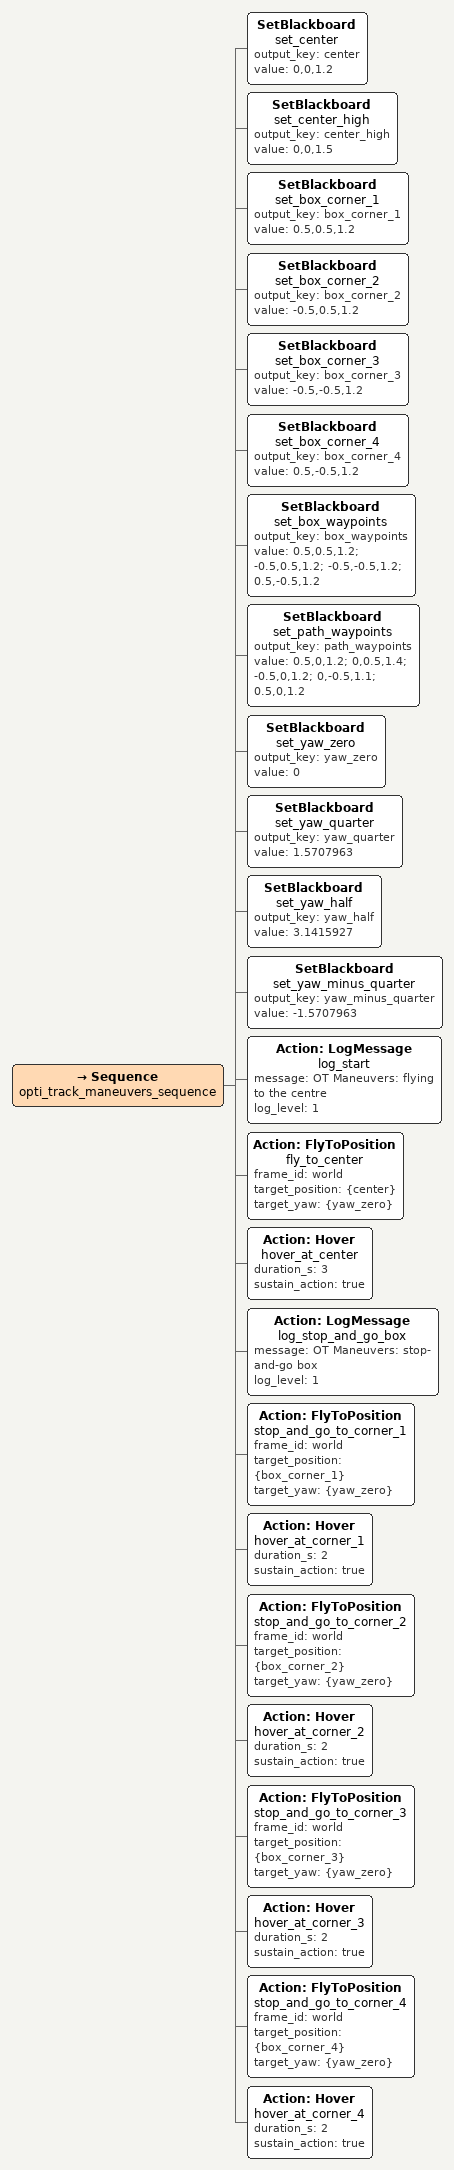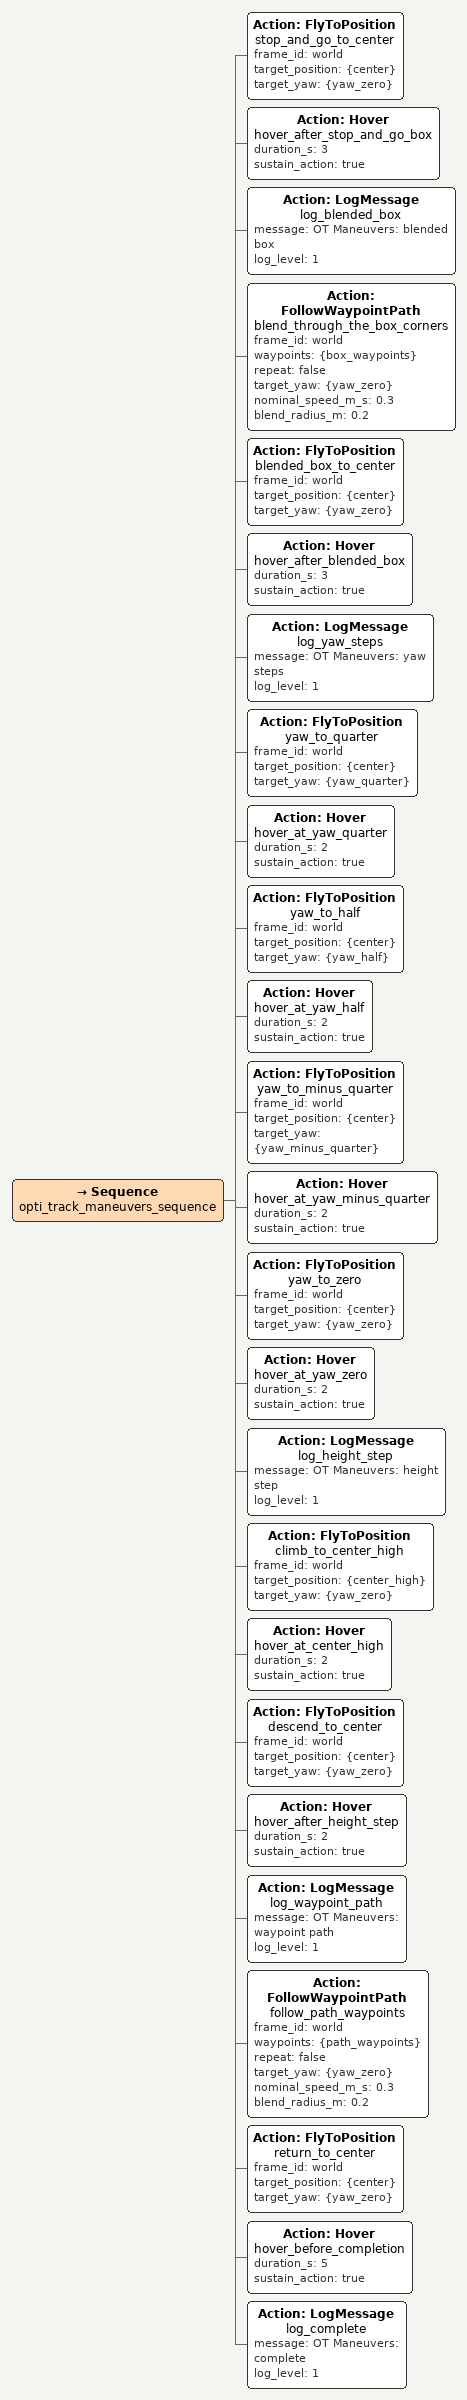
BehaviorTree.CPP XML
<Sequence name="opti_track_maneuvers_sequence">

    <!-- Geometry: positions "x,y,z" in the world frame (metres),
         yaw in radians. Adapt to the cage here. -->
    <SetBlackboard name="set_center" output_key="center" value="0,0,1.2"/>
    <SetBlackboard name="set_center_high" output_key="center_high" value="0,0,1.5"/>
    <SetBlackboard name="set_box_corner_1" output_key="box_corner_1" value="0.5,0.5,1.2"/>
    <SetBlackboard name="set_box_corner_2" output_key="box_corner_2" value="-0.5,0.5,1.2"/>
    <SetBlackboard name="set_box_corner_3" output_key="box_corner_3" value="-0.5,-0.5,1.2"/>
    <SetBlackboard name="set_box_corner_4" output_key="box_corner_4" value="0.5,-0.5,1.2"/>
    <SetBlackboard name="set_box_waypoints" output_key="box_waypoints" value="0.5,0.5,1.2; -0.5,0.5,1.2; -0.5,-0.5,1.2; 0.5,-0.5,1.2"/>
    <SetBlackboard name="set_path_waypoints" output_key="path_waypoints" value="0.5,0,1.2; 0,0.5,1.4; -0.5,0,1.2; 0,-0.5,1.1; 0.5,0,1.2"/>
    <SetBlackboard name="set_yaw_zero" output_key="yaw_zero" value="0"/>
    <SetBlackboard name="set_yaw_quarter" output_key="yaw_quarter" value="1.5707963"/>
    <SetBlackboard name="set_yaw_half" output_key="yaw_half" value="3.1415927"/>
    <SetBlackboard name="set_yaw_minus_quarter" output_key="yaw_minus_quarter" value="-1.5707963"/>

    <Action ID="LogMessage" name="log_start" message="OT Maneuvers: flying to the centre" log_level="1"/>

    <!-- 1. Centre -->
    <Action ID="FlyToPosition" name="fly_to_center" frame_id="world" target_position="{center}" target_yaw="{yaw_zero}"/>
    <Action ID="Hover" name="hover_at_center" duration_s="3" sustain_action="true"/>

    <!-- 2. Stop-and-go box -->
    <Action ID="LogMessage" name="log_stop_and_go_box" message="OT Maneuvers: stop-and-go box" log_level="1"/>
    <Action ID="FlyToPosition" name="stop_and_go_to_corner_1" frame_id="world" target_position="{box_corner_1}" target_yaw="{yaw_zero}"/>
    <Action ID="Hover" name="hover_at_corner_1" duration_s="2" sustain_action="true"/>
    <Action ID="FlyToPosition" name="stop_and_go_to_corner_2" frame_id="world" target_position="{box_corner_2}" target_yaw="{yaw_zero}"/>
    <Action ID="Hover" name="hover_at_corner_2" duration_s="2" sustain_action="true"/>
    <Action ID="FlyToPosition" name="stop_and_go_to_corner_3" frame_id="world" target_position="{box_corner_3}" target_yaw="{yaw_zero}"/>
    <Action ID="Hover" name="hover_at_corner_3" duration_s="2" sustain_action="true"/>
    <Action ID="FlyToPosition" name="stop_and_go_to_corner_4" frame_id="world" target_position="{box_corner_4}" target_yaw="{yaw_zero}"/>
    <Action ID="Hover" name="hover_at_corner_4" duration_s="2" sustain_action="true"/>

</Sequence>

<Sequence name="opti_track_maneuvers_sequence">

    <Action ID="FlyToPosition" name="stop_and_go_to_center" frame_id="world" target_position="{center}" target_yaw="{yaw_zero}"/>
    <Action ID="Hover" name="hover_after_stop_and_go_box" duration_s="3" sustain_action="true"/>

    <!-- 3. Blended box: one waypoint path through the corners, blended
         at corners 1 to 3 and stopping at corner 4 -->
    <Action ID="LogMessage" name="log_blended_box" message="OT Maneuvers: blended box" log_level="1"/>
    <Action ID="FollowWaypointPath" name="blend_through_the_box_corners" frame_id="world" waypoints="{box_waypoints}" repeat="false" target_yaw="{yaw_zero}" nominal_speed_m_s="0.3" blend_radius_m="0.2"/>
    <Action ID="FlyToPosition" name="blended_box_to_center" frame_id="world" target_position="{center}" target_yaw="{yaw_zero}"/>
    <Action ID="Hover" name="hover_after_blended_box" duration_s="3" sustain_action="true"/>

    <!-- 4. Yaw steps in place -->
    <Action ID="LogMessage" name="log_yaw_steps" message="OT Maneuvers: yaw steps" log_level="1"/>
    <Action ID="FlyToPosition" name="yaw_to_quarter" frame_id="world" target_position="{center}" target_yaw="{yaw_quarter}"/>
    <Action ID="Hover" name="hover_at_yaw_quarter" duration_s="2" sustain_action="true"/>
    <Action ID="FlyToPosition" name="yaw_to_half" frame_id="world" target_position="{center}" target_yaw="{yaw_half}"/>
    <Action ID="Hover" name="hover_at_yaw_half" duration_s="2" sustain_action="true"/>
    <Action ID="FlyToPosition" name="yaw_to_minus_quarter" frame_id="world" target_position="{center}" target_yaw="{yaw_minus_quarter}"/>
    <Action ID="Hover" name="hover_at_yaw_minus_quarter" duration_s="2" sustain_action="true"/>
    <Action ID="FlyToPosition" name="yaw_to_zero" frame_id="world" target_position="{center}" target_yaw="{yaw_zero}"/>
    <Action ID="Hover" name="hover_at_yaw_zero" duration_s="2" sustain_action="true"/>

    <!-- 5. Height step -->
    <Action ID="LogMessage" name="log_height_step" message="OT Maneuvers: height step" log_level="1"/>
    <Action ID="FlyToPosition" name="climb_to_center_high" frame_id="world" target_position="{center_high}" target_yaw="{yaw_zero}"/>
    <Action ID="Hover" name="hover_at_center_high" duration_s="2" sustain_action="true"/>
    <Action ID="FlyToPosition" name="descend_to_center" frame_id="world" target_position="{center}" target_yaw="{yaw_zero}"/>
    <Action ID="Hover" name="hover_after_height_step" duration_s="2" sustain_action="true"/>

    <!-- 6. Waypoint path, flown once -->
    <Action ID="LogMessage" name="log_waypoint_path" message="OT Maneuvers: waypoint path" log_level="1"/>
    <Action ID="FollowWaypointPath" name="follow_path_waypoints" frame_id="world" waypoints="{path_waypoints}" repeat="false" target_yaw="{yaw_zero}" nominal_speed_m_s="0.3" blend_radius_m="0.2"/>

    <!-- 7. Back to the centre -->
    <Action ID="FlyToPosition" name="return_to_center" frame_id="world" target_position="{center}" target_yaw="{yaw_zero}"/>
    <Action ID="Hover" name="hover_before_completion" duration_s="5" sustain_action="true"/>

    <Action ID="LogMessage" name="log_complete" message="OT Maneuvers: complete" log_level="1"/>

</Sequence>
